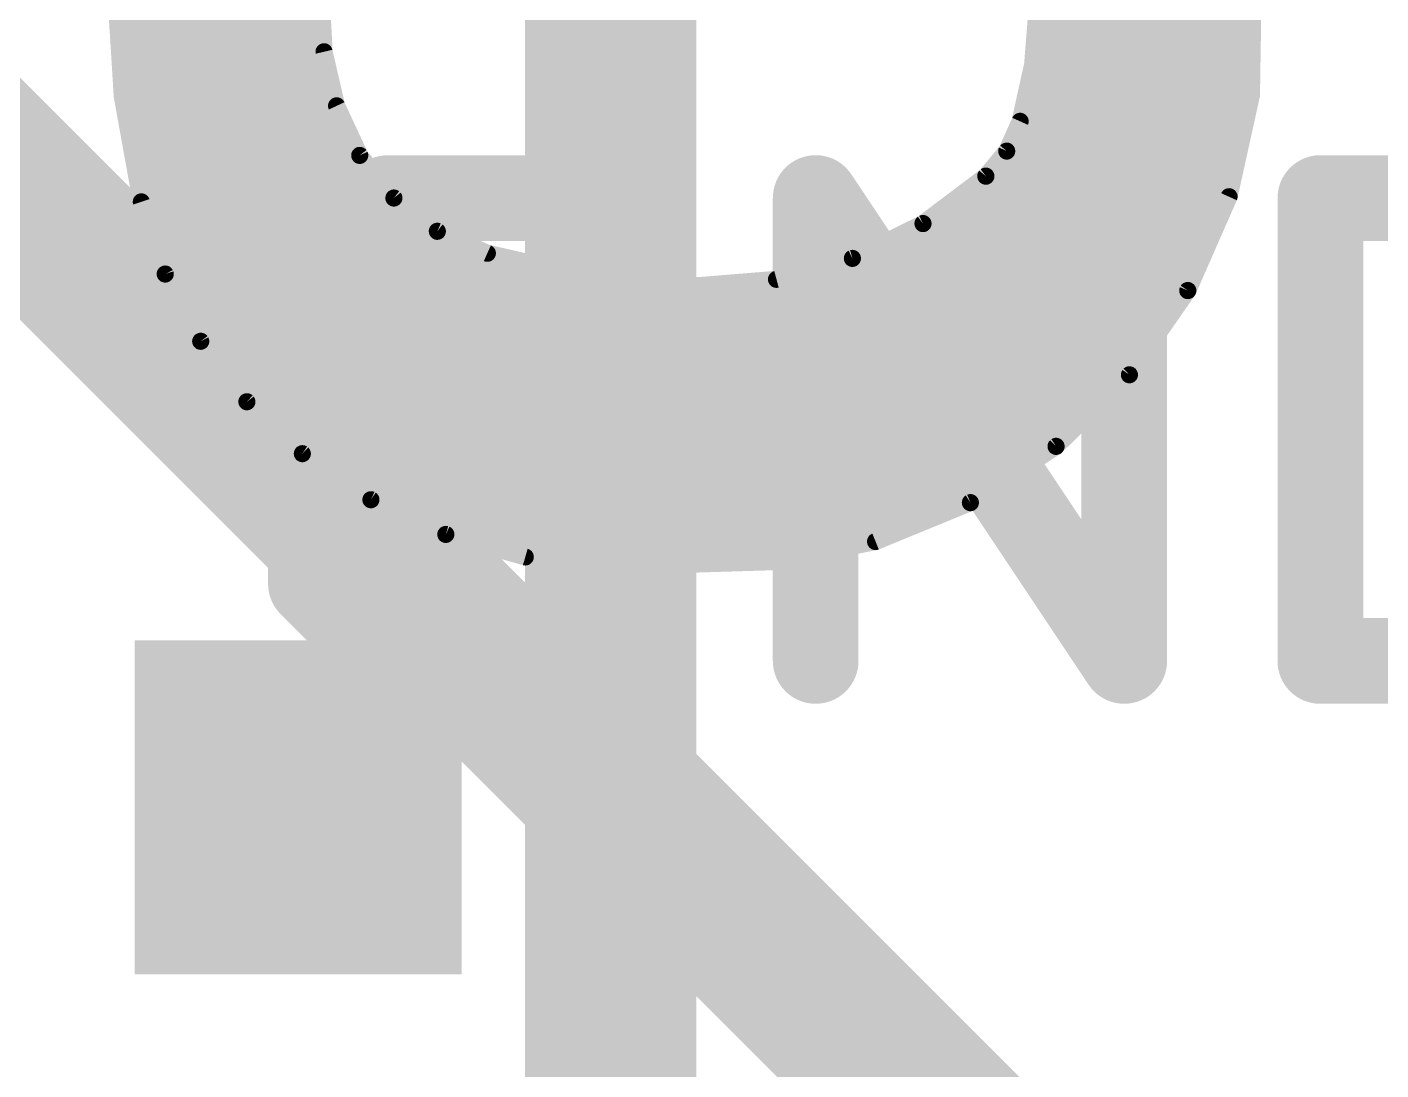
# Model space of a CAD drawing. Extents: x -17 to 90, y -12 to 22.
# Drawn here: x 4.215 to 6.222, y 14.189 to 15.735 of the extents above; entities that cross this region are included whole.
import ezdxf

# ---------------------------------------------------------------- set-up
doc = ezdxf.new("R2010")
doc.units = 0
for name, color, linetype in [('1', 12, 'CONTINUOUS'), ('16', 132, 'CONTINUOUS'), ('21', 41, 'CONTINUOUS'), ('22', 40, 'CONTINUOUS')]:
    doc.layers.add(name, color=color, linetype=linetype)

# ---------------------------------------------------------------- blocks, each defined once
blk = doc.blocks.new('RECT')
blk.add_solid([(-0.5, -0.5), (0.5, -0.5), (-0.5, 0.5), (0.5, 0.5)])

msp = doc.modelspace()

# ---------------------------------------------------------------- linework, layer by layer
at = {"layer": '1', "const_width": 0.254}
msp.add_lwpolyline([(2.54, 17.145), (5.715, 13.97)], dxfattribs=at)
at = {"layer": '16', "const_width": 0.254}
msp.add_lwpolyline([(5.08, 16.51), (5.08, 6.35)], dxfattribs=at)
at = {"layer": '21', "const_width": 0.127}
for points in [[(4.7499, 15.4819), (4.6355, 15.3675)], [(4.9787, 15.4819), (4.7499, 15.4819)], [(5.0931, 15.3675), (4.9787, 15.4819)], [(5.3839, 14.7955), (5.3839, 15.4819)], [(5.3839, 15.4819), (5.8415, 14.7955)], [(5.8415, 14.7955), (5.8415, 15.4819)], [(6.1323, 15.4819), (6.1323, 14.7955)], [(6.4755, 15.4819), (6.1323, 15.4819)], [(4.6355, 15.3675), (4.6355, 14.9099)], [(5.0931, 15.1387), (4.8643, 15.1387)], [(5.0931, 14.9099), (5.0931, 15.1387)], [(4.6355, 14.9099), (4.7499, 14.7955)], [(4.9787, 14.7955), (5.0931, 14.9099)], [(4.7499, 14.7955), (4.9787, 14.7955)], [(6.1323, 14.7955), (6.4755, 14.7955)]]:
    msp.add_lwpolyline(points, dxfattribs=at)
at = {"layer": '21', "const_width": 0.0635}
for points in [[(4.7499, 15.5136, 1), (4.7499, 15.4501)], [(4.7723, 15.4594, 1), (4.7274, 15.5043)], [(5.0011, 15.5043, 1), (4.9562, 15.4594)], [(4.9787, 15.4501, 1), (4.9787, 15.5136)], [(5.4103, 15.4995, 1), (5.3575, 15.4643)], [(5.4157, 15.4819, 1), (5.3522, 15.4819)], [(5.8733, 15.4819, 1), (5.8098, 15.4819)], [(6.1323, 15.5136, 1), (6.1323, 15.4501)], [(6.1641, 15.4819, 1), (6.1006, 15.4819)], [(4.6673, 15.3675, 1), (4.6038, 15.3675)], [(4.613, 15.3899, 1), (4.658, 15.345)], [(5.0706, 15.345, 1), (5.1155, 15.3899)], [(4.8643, 15.1704, 1), (4.8643, 15.1069)], [(5.1248, 15.1387, 1), (5.0613, 15.1387)], [(5.0931, 15.1069, 1), (5.0931, 15.1704)], [(4.658, 14.9323, 1), (4.613, 14.8874)], [(5.1155, 14.8874, 1), (5.0706, 14.9323)], [(4.6038, 14.9099, 1), (4.6673, 14.9099)], [(5.0613, 14.9099, 1), (5.1248, 14.9099)], [(4.7499, 14.8273, 1), (4.7499, 14.7637)], [(4.9787, 14.7637, 1), (4.9787, 14.8273)], [(6.1323, 14.8273, 1), (6.1323, 14.7637)], [(4.7274, 14.773, 1), (4.7723, 14.818)], [(4.9562, 14.818, 1), (5.0011, 14.773)], [(5.8151, 14.7779, 1), (5.8679, 14.8131)], [(5.3522, 14.7955, 1), (5.4157, 14.7955)], [(5.8098, 14.7955, 1), (5.8733, 14.7955)], [(6.1006, 14.7955, 1), (6.1641, 14.7955)]]:
    msp.add_lwpolyline(points, format="xyb", dxfattribs=at)
at = {"layer": '22', "const_width": 0.0254}
for points in [[(4.3459, 15.7912), (4.3558, 15.6326)], [(6.0301, 15.6344), (6.0325, 15.7886)], [(4.655, 15.6987), (4.6507, 15.781)], [(4.3486, 15.748), (4.6524, 15.748)], [(5.7125, 15.7658), (5.7057, 15.6798)], [(5.7111, 15.748), (6.0319, 15.748)], [(4.3502, 15.7226), (4.6537, 15.7226)], [(5.7091, 15.7226), (6.0315, 15.7226)], [(4.3518, 15.6972), (4.6553, 15.6972)], [(4.6736, 15.6185), (4.655, 15.6987)], [(5.7071, 15.6972), (6.0311, 15.6972)], [(4.3533, 15.6718), (4.6612, 15.6718)], [(5.7057, 15.6798), (5.6871, 15.5956)], [(5.7039, 15.6718), (6.0307, 15.6718)], [(4.3549, 15.6464), (4.6671, 15.6464)], [(5.6983, 15.6464), (6.0303, 15.6464)], [(4.3558, 15.6326), (4.384, 15.4762)], [(5.9969, 15.4838), (6.0301, 15.6344)], [(4.3579, 15.621), (4.673, 15.621)], [(4.7079, 15.5451), (4.6736, 15.6185)], [(5.6927, 15.621), (6.0272, 15.621)], [(4.3625, 15.5956), (4.6843, 15.5956)], [(5.6871, 15.5956), (5.6673, 15.5515)], [(5.6871, 15.5956), (6.0216, 15.5956)], [(4.367, 15.5702), (4.6961, 15.5702)], [(5.6757, 15.5702), (6.016, 15.5702)], [(5.6673, 15.5515), (5.6363, 15.5143)], [(4.3716, 15.5448), (4.7081, 15.5448)], [(4.7586, 15.4819), (4.7079, 15.5451)], [(5.6617, 15.5448), (6.0104, 15.5448)], [(4.3762, 15.5194), (4.7285, 15.5194)], [(5.6363, 15.5143), (5.5431, 15.444)], [(5.6406, 15.5194), (6.0048, 15.5194)], [(4.3808, 15.494), (4.7489, 15.494)], [(5.6094, 15.494), (5.9992, 15.494)], [(4.384, 15.4762), (4.4194, 15.3692)], [(4.3865, 15.4686), (4.7759, 15.4686)], [(4.8229, 15.4326), (4.7586, 15.4819)], [(5.5757, 15.4686), (5.9902, 15.4686)], [(5.9358, 15.3447), (5.9969, 15.4838)], [(4.3949, 15.4432), (4.8091, 15.4432)], [(4.8971, 15.4), (4.8229, 15.4326)], [(5.5431, 15.444), (5.4384, 15.3924)], [(5.5414, 15.4432), (5.9791, 15.4432)], [(4.4033, 15.4178), (4.8566, 15.4178)], [(5.4899, 15.4178), (5.9679, 15.4178)], [(4.4118, 15.3924), (4.9306, 15.3924)], [(5.0516, 15.3649), (4.8971, 15.4)], [(5.4384, 15.3924), (5.3259, 15.3613)], [(5.4383, 15.3924), (5.9567, 15.3924)], [(4.4194, 15.3692), (4.4721, 15.2695)], [(4.4206, 15.367), (5.0424, 15.367)], [(5.3464, 15.367), (5.9456, 15.367)], [(5.2095, 15.3518), (5.0516, 15.3649)], [(5.3259, 15.3613), (5.2095, 15.3518)], [(4.434, 15.3416), (5.9336, 15.3416)], [(5.8492, 15.2198), (5.9358, 15.3447)], [(4.4474, 15.3162), (5.916, 15.3162)], [(4.4608, 15.2908), (5.8984, 15.2908)], [(4.4721, 15.2695), (4.5405, 15.1799)], [(4.4752, 15.2654), (5.8808, 15.2654)], [(4.4946, 15.24), (5.8632, 15.24)], [(4.514, 15.2146), (5.8439, 15.2146)], [(5.7404, 15.1137), (5.8492, 15.2198)], [(4.5334, 15.1892), (5.8179, 15.1892)], [(4.5405, 15.1799), (4.6228, 15.1028)], [(4.5577, 15.1638), (5.7918, 15.1638)], [(4.5848, 15.1384), (5.7658, 15.1384)], [(4.6119, 15.113), (5.7394, 15.113)], [(5.6134, 15.0303), (5.7404, 15.1137)], [(4.6228, 15.1028), (4.7245, 15.0346)], [(4.6455, 15.0876), (5.7007, 15.0876)], [(4.6833, 15.0622), (5.6621, 15.0622)], [(4.7212, 15.0368), (5.6234, 15.0368)], [(4.7245, 15.0346), (4.8356, 14.9831)], [(5.4728, 14.9726), (5.6134, 15.0303)], [(4.7745, 15.0114), (5.5674, 15.0114)], [(4.8294, 14.986), (5.5055, 14.986)], [(4.8356, 14.9831), (4.9533, 14.9497)], [(5.3238, 14.9428), (5.4728, 14.9726)], [(4.915, 14.9606), (5.4128, 14.9606)], [(4.9533, 14.9497), (5.0749, 14.9352)], [(5.0749, 14.9352), (5.3238, 14.9428)]]:
    msp.add_lwpolyline(points, dxfattribs=at)
at = {"layer": '22', "const_width": 0.0127}
for points in [[(4.3502, 15.7289, 1), (4.3502, 15.7163)], [(4.6537, 15.7163, 1), (4.6537, 15.7289)], [(5.7091, 15.7289, 1), (5.7091, 15.7163)], [(6.0315, 15.7163, 1), (6.0315, 15.7289)], [(4.3518, 15.7035, 1), (4.3518, 15.6909)], [(4.6486, 15.6984, 1), (4.6613, 15.6991)], [(4.6611, 15.7002, 1), (4.6488, 15.6973)], [(4.6553, 15.6909, 1), (4.6553, 15.7035)], [(5.7071, 15.7035, 1), (5.7071, 15.6909)], [(6.0311, 15.6909, 1), (6.0311, 15.7035)], [(4.3533, 15.6782, 1), (4.3533, 15.6655)], [(4.6612, 15.6655, 1), (4.6612, 15.6782)], [(5.7039, 15.6782, 1), (5.7039, 15.6655)], [(5.6993, 15.6803, 1), (5.712, 15.6793)], [(5.7119, 15.6785, 1), (5.6995, 15.6812)], [(6.0307, 15.6655, 1), (6.0307, 15.6782)], [(4.3549, 15.6527, 1), (4.3549, 15.6401)], [(4.6671, 15.6401, 1), (4.6671, 15.6527)], [(5.6983, 15.6527, 1), (5.6983, 15.6401)], [(6.0303, 15.6401, 1), (6.0303, 15.6527)], [(4.362, 15.6337, 1), (4.3495, 15.6315)], [(4.3494, 15.6322, 1), (4.3621, 15.633)], [(6.0238, 15.6345, 1), (6.0365, 15.6343)], [(6.0363, 15.633, 1), (6.0239, 15.6358)], [(4.3579, 15.6273, 1), (4.3579, 15.6147)], [(4.6794, 15.6212, 1), (4.6678, 15.6158)], [(4.6674, 15.6171, 1), (4.6798, 15.6199)], [(4.673, 15.6147, 1), (4.673, 15.6273)], [(5.6927, 15.6273, 1), (5.6927, 15.6147)], [(6.0272, 15.6147, 1), (6.0272, 15.6273)], [(4.3625, 15.602, 1), (4.3625, 15.5893)], [(4.6843, 15.5893, 1), (4.6843, 15.602)], [(5.6871, 15.602, 1), (5.6871, 15.5893)], [(5.6809, 15.597, 1), (5.6933, 15.5942)], [(5.6929, 15.593, 1), (5.6813, 15.5982)], [(6.0216, 15.5893, 1), (6.0216, 15.602)], [(4.367, 15.5766, 1), (4.367, 15.5639)], [(4.6961, 15.5639, 1), (4.6961, 15.5766)], [(5.6757, 15.5766, 1), (5.6757, 15.5639)], [(6.016, 15.5639, 1), (6.016, 15.5766)], [(5.6615, 15.5541, 1), (5.6731, 15.5489)], [(5.6721, 15.5474, 1), (5.6624, 15.5555)], [(4.3716, 15.5511, 1), (4.3716, 15.5385)], [(4.7128, 15.549, 1), (4.7029, 15.5411)], [(4.7021, 15.5424, 1), (4.7136, 15.5477)], [(4.7081, 15.5385, 1), (4.7081, 15.5511)], [(5.6617, 15.5511, 1), (5.6617, 15.5385)], [(6.0104, 15.5385, 1), (6.0104, 15.5511)], [(4.3762, 15.5258, 1), (4.3762, 15.5131)], [(4.7285, 15.5131, 1), (4.7285, 15.5258)], [(5.6314, 15.5184, 1), (5.6412, 15.5102)], [(5.6401, 15.5092, 1), (5.6325, 15.5194)], [(5.6406, 15.5258, 1), (5.6406, 15.5131)], [(6.0048, 15.5131, 1), (6.0048, 15.5258)], [(4.3808, 15.5004, 1), (4.3808, 15.4877)], [(4.7489, 15.4877, 1), (4.7489, 15.5004)], [(5.6094, 15.5004, 1), (5.6094, 15.4877)], [(5.9992, 15.4877, 1), (5.9992, 15.5004)], [(4.39, 15.4782, 1), (4.378, 15.4742)], [(4.3778, 15.4751, 1), (4.3902, 15.4773)], [(4.3865, 15.4749, 1), (4.3865, 15.4623)], [(4.7625, 15.4869, 1), (4.7547, 15.4768)], [(4.7536, 15.4779, 1), (4.7635, 15.4859)], [(4.7759, 15.4623, 1), (4.7759, 15.4749)], [(5.5757, 15.4749, 1), (5.5757, 15.4623)], [(5.9902, 15.4623, 1), (5.9902, 15.4749)], [(5.9907, 15.4852, 1), (6.0031, 15.4824)], [(6.0027, 15.4812, 1), (5.9911, 15.4864)], [(4.3949, 15.4496, 1), (4.3949, 15.4369)], [(4.8091, 15.4369, 1), (4.8091, 15.4496)], [(4.8255, 15.4384, 1), (4.8204, 15.4268)], [(4.819, 15.4275, 1), (4.8268, 15.4376)], [(5.5414, 15.4496, 1), (5.5414, 15.4369)], [(5.5393, 15.4491, 1), (5.5469, 15.4389)], [(5.5459, 15.4383, 1), (5.5403, 15.4497)], [(5.9791, 15.4369, 1), (5.9791, 15.4496)], [(4.4033, 15.4242, 1), (4.4033, 15.4115)], [(4.8566, 15.4115, 1), (4.8566, 15.4242)], [(5.4899, 15.4242, 1), (5.4899, 15.4115)], [(5.9679, 15.4115, 1), (5.9679, 15.4242)], [(4.4118, 15.3987, 1), (4.4118, 15.3861)], [(4.8985, 15.4062, 1), (4.8957, 15.3938)], [(4.8945, 15.3942, 1), (4.8997, 15.4058)], [(4.9306, 15.3861, 1), (4.9306, 15.3987)], [(5.4383, 15.3987, 1), (5.4383, 15.3861)], [(5.4356, 15.3981, 1), (5.4412, 15.3867)], [(5.4401, 15.3863, 1), (5.4367, 15.3985)], [(5.9567, 15.3861, 1), (5.9567, 15.3987)], [(4.4251, 15.3721, 1), (4.4138, 15.3662)], [(4.4206, 15.3734, 1), (4.4206, 15.3607)], [(5.0424, 15.3607, 1), (5.0424, 15.3734)], [(5.3464, 15.3734, 1), (5.3464, 15.3607)], [(5.9456, 15.3607, 1), (5.9456, 15.3734)], [(4.4134, 15.3672, 1), (4.4255, 15.3712)], [(5.0521, 15.3712, 1), (5.0511, 15.3586)], [(5.0502, 15.3587, 1), (5.053, 15.3711)], [(5.209, 15.3581, 1), (5.21, 15.3455)], [(5.209, 15.3455, 1), (5.21, 15.3581)], [(5.3242, 15.3674, 1), (5.3275, 15.3552)], [(5.3264, 15.355, 1), (5.3253, 15.3676)], [(4.434, 15.348, 1), (4.434, 15.3353)], [(5.9299, 15.3472, 1), (5.9416, 15.3421)], [(5.941, 15.3411, 1), (5.9305, 15.3483)], [(5.9336, 15.3353, 1), (5.9336, 15.348)], [(4.4474, 15.3225, 1), (4.4474, 15.3099)], [(5.916, 15.3099, 1), (5.916, 15.3225)], [(4.4608, 15.2972, 1), (4.4608, 15.2845)], [(5.8984, 15.2845, 1), (5.8984, 15.2972)], [(4.4771, 15.2733, 1), (4.467, 15.2656)], [(4.4665, 15.2665, 1), (4.4777, 15.2724)], [(4.4752, 15.2718, 1), (4.4752, 15.2591)], [(5.8808, 15.2591, 1), (5.8808, 15.2718)], [(4.4946, 15.2463, 1), (4.4946, 15.2337)], [(5.8632, 15.2337, 1), (5.8632, 15.2463)], [(4.514, 15.221, 1), (4.514, 15.2083)], [(5.844, 15.2234, 1), (5.8544, 15.2162)], [(5.8439, 15.2083, 1), (5.8439, 15.221)], [(5.8536, 15.2152, 1), (5.8448, 15.2243)], [(4.5334, 15.1956, 1), (4.5334, 15.1829)], [(5.8179, 15.1829, 1), (5.8179, 15.1956)], [(4.5448, 15.1845, 1), (4.5362, 15.1752)], [(4.5355, 15.176, 1), (4.5456, 15.1837)], [(4.5577, 15.1701, 1), (4.5577, 15.1575)], [(5.7918, 15.1575, 1), (5.7918, 15.1701)], [(4.5848, 15.1448, 1), (4.5848, 15.1321)], [(5.7658, 15.1321, 1), (5.7658, 15.1448)], [(4.6119, 15.1194, 1), (4.6119, 15.1067)], [(5.736, 15.1182, 1), (5.7449, 15.1091)], [(5.7439, 15.1084, 1), (5.7369, 15.119)], [(5.7394, 15.1067, 1), (5.7394, 15.1194)], [(4.6263, 15.1081, 1), (4.6193, 15.0975)], [(4.6185, 15.0982, 1), (4.6271, 15.1074)], [(4.6455, 15.0939, 1), (4.6455, 15.0813)], [(5.7007, 15.0813, 1), (5.7007, 15.0939)], [(4.6833, 15.0686, 1), (4.6833, 15.0559)], [(5.6621, 15.0559, 1), (5.6621, 15.0686)], [(4.7212, 15.0432, 1), (4.7212, 15.0305)], [(4.7271, 15.0403, 1), (4.7218, 15.0288)], [(4.7209, 15.0293, 1), (4.728, 15.0399)], [(5.6099, 15.0356, 1), (5.6169, 15.0249)], [(5.6158, 15.0244, 1), (5.611, 15.0361)], [(5.6234, 15.0305, 1), (5.6234, 15.0432)], [(4.7745, 15.0177, 1), (4.7745, 15.0051)], [(5.5674, 15.0051, 1), (5.5674, 15.0177)], [(4.8294, 14.9924, 1), (4.8294, 14.9797)], [(5.5055, 14.9797, 1), (5.5055, 14.9924)], [(4.8373, 14.9892, 1), (4.8338, 14.977)], [(4.8329, 14.9774, 1), (4.8382, 14.9889)], [(5.4704, 14.9785, 1), (5.4752, 14.9667)], [(5.4741, 14.9664, 1), (5.4716, 14.9788)], [(4.915, 14.967, 1), (4.915, 14.9543)], [(4.9541, 14.956, 1), (4.9526, 14.9434)], [(4.9516, 14.9436, 1), (4.9551, 14.9558)], [(5.4128, 14.9543, 1), (5.4128, 14.967)], [(5.0747, 14.9415, 1), (5.0751, 14.9289)], [(5.0741, 14.9289, 1), (5.0757, 14.9415)], [(5.3226, 14.949, 1), (5.325, 14.9366)], [(5.324, 14.9365, 1), (5.3236, 14.9491)]]:
    msp.add_lwpolyline(points, format="xyb", dxfattribs=at)

# ---------------------------------------------------------------- block references
at = {"layer": '22', "xscale": 0.4953, "yscale": 0.4851, "rotation": 90}
msp.add_blockref('RECT', (4.6165, 14.5784), dxfattribs=at)

doc.saveas('drawing.dxf')
